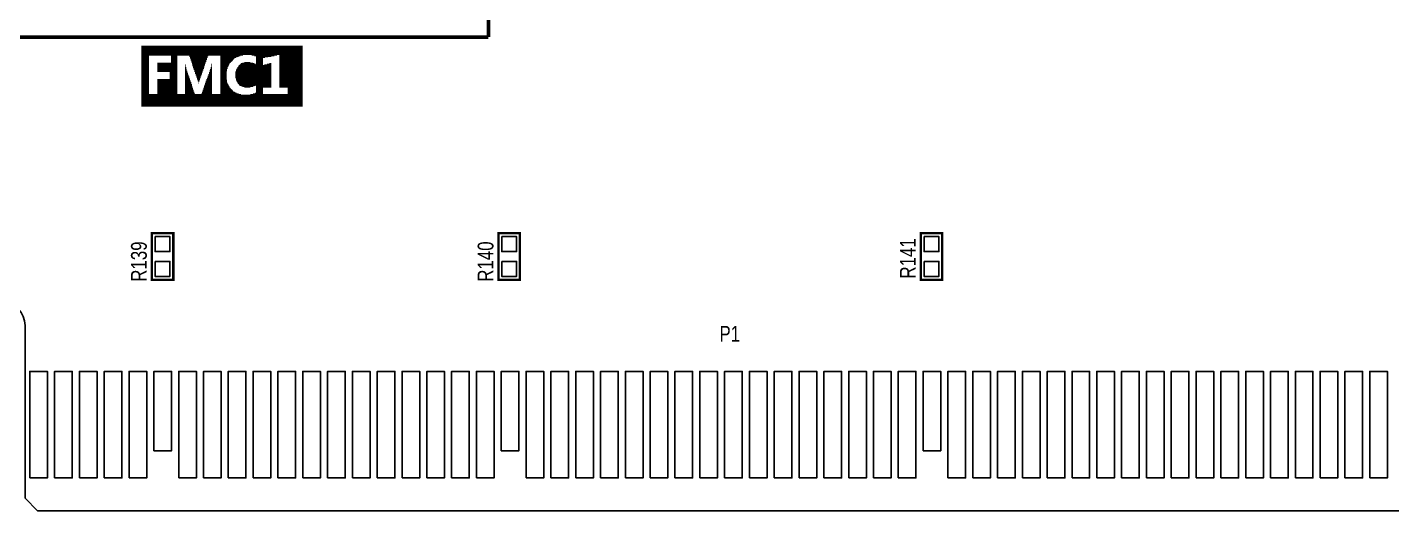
# Model space of a CAD drawing. Extents: x -92 to 135, y -31 to 116.
# Drawn here: x -33.6 to 21.4, y -31.3 to -11.9 of the extents above; entities that cross this region are included whole.
import ezdxf
from ezdxf.enums import TextEntityAlignment as Align

# ---------------------------------------------------------------- set-up
doc = ezdxf.new("R2010")
doc.units = 0
for name, color, linetype in [('BG_OUTLINE', 2, 'CONTINUOUS'), ('BG_SILKSCREEN_TOP', 1, 'CONTINUOUS'), ('MA_PEN3', 4, 'CONTINUOUS'), ('PG_SILKSCREEN_TOP', 5, 'CONTINUOUS'), ('PIN_TOP', 6, 'CONTINUOUS'), ('RD_SILKSCREEN_TOP', 7, 'CONTINUOUS')]:
    doc.layers.add(name, color=color, linetype=linetype)

msp = doc.modelspace()

# ---------------------------------------------------------------- linework, layer by layer
at = {"layer": 'BG_OUTLINE'}
msp.add_lwpolyline([(37.046154, -31.330392), (-33.161986, -31.330392), (-33.669986, -30.822392), (-33.669986, -23.875492, 1), (-35.574986, -23.875492), (-35.574986, -30.822392), (-36.082986, -31.330392), (-46.255686, -31.330392), (-46.763686, -30.822392), (-46.763686, -20.408392, 1), (-50.421286, -20.408392), (-50.421286, -26.834592), (-58.422286, -26.834592), (-58.422286, -18.579592), (-76.761086, -18.579592), (-76.761086, -26.834592), (-91.76385, -26.834592), (-91.76385, -7.549896), (-89.74582, -7.549896), (-89.74582, 53.448204), (-91.76385, 53.448204), (-91.76385, 79.8195), (98.226118, 79.8195)], format="xyb", dxfattribs=at)
at = {"layer": 'BG_SILKSCREEN_TOP', "const_width": 0.1524}
for points in [[(-14.99743, 56.750204), (-14.99743, -12.251436)], [(-69.19849, -12.251436), (-14.99743, -12.251436)]]:
    msp.add_lwpolyline(points, dxfattribs=at)
at = {"layer": 'MA_PEN3', "const_width": 0.0254}
for points in [[(-28.979368, -12.601956), (-22.476968, -12.601956)], [(-28.979368, -12.627356), (-22.476968, -12.627356)], [(-28.979368, -12.652756), (-22.476968, -12.652756)], [(-28.979368, -12.678156), (-22.476968, -12.678156)], [(-28.979368, -12.703556), (-22.476968, -12.703556)], [(-28.979368, -12.728956), (-22.476968, -12.728956)], [(-28.979368, -12.754356), (-22.476968, -12.754356)], [(-28.979368, -12.779756), (-22.476968, -12.779756)], [(-28.979368, -12.805156), (-22.476968, -12.805156)], [(-28.979368, -12.830556), (-22.476968, -12.830556)], [(-28.979368, -12.855956), (-22.476968, -12.855956)], [(-28.979368, -12.881356), (-22.476968, -12.881356)], [(-28.979368, -12.906756), (-22.476968, -12.906756)], [(-28.979368, -12.932156), (-22.476968, -12.932156)], [(-28.979368, -12.957556), (-22.476968, -12.957556)], [(-28.979368, -12.982956), (-24.889968, -12.982956)], [(-28.979368, -13.008356), (-28.674568, -13.008356)], [(-28.979368, -13.033756), (-28.674568, -13.033756)], [(-28.979368, -13.059156), (-28.674568, -13.059156)], [(-28.979368, -13.084556), (-28.674568, -13.084556)], [(-28.979368, -13.109956), (-28.674568, -13.109956)], [(-28.979368, -13.135356), (-28.674568, -13.135356)], [(-28.979368, -13.160756), (-28.674568, -13.160756)], [(-28.979368, -13.186156), (-28.674568, -13.186156)], [(-27.785568, -13.008356), (-27.531568, -13.008356)], [(-27.785568, -13.033756), (-27.531568, -13.033756)], [(-27.785568, -13.059156), (-27.531568, -13.059156)], [(-27.785568, -13.084556), (-27.531568, -13.084556)], [(-27.785568, -13.109956), (-27.531568, -13.109956)], [(-27.785568, -13.135356), (-27.531568, -13.135356)], [(-27.785568, -13.160756), (-27.531568, -13.160756)], [(-27.785568, -13.186156), (-27.531568, -13.186156)], [(-27.048968, -13.008356), (-26.286968, -13.008356)], [(-27.048968, -13.033756), (-26.312368, -13.033756)], [(-27.023568, -13.059156), (-26.312368, -13.059156)], [(-27.023568, -13.084556), (-26.312368, -13.084556)], [(-27.023568, -13.109956), (-26.337768, -13.109956)], [(-26.998168, -13.135356), (-26.337768, -13.135356)], [(-26.998168, -13.160756), (-26.337768, -13.160756)], [(-26.998168, -13.186156), (-26.363168, -13.186156)], [(-25.804368, -13.008356), (-24.991568, -13.008356)], [(-25.804368, -13.033756), (-25.067768, -13.033756)], [(-25.804368, -13.059156), (-25.118568, -13.059156)], [(-25.804368, -13.084556), (-25.169368, -13.084556)], [(-25.804368, -13.109956), (-25.220168, -13.109956)], [(-25.804368, -13.135356), (-25.245568, -13.135356)], [(-25.804368, -13.160756), (-25.270968, -13.160756)], [(-25.804368, -13.186156), (-25.296368, -13.186156)], [(-24.534368, -12.982956), (-23.518368, -12.982956)], [(-24.432768, -13.008356), (-23.619968, -13.008356)], [(-24.356568, -13.033756), (-23.746968, -13.033756)], [(-24.356568, -13.059156), (-23.873968, -13.059156)], [(-24.356568, -13.084556), (-24.000968, -13.084556)], [(-24.356568, -13.109956), (-24.077168, -13.109956)], [(-24.356568, -13.135356), (-24.077168, -13.135356)], [(-24.356568, -13.160756), (-24.077168, -13.160756)], [(-24.356568, -13.186156), (-24.077168, -13.186156)], [(-23.416768, -12.982956), (-22.476968, -12.982956)], [(-23.416768, -13.008356), (-22.476968, -13.008356)], [(-23.416768, -13.033756), (-22.476968, -13.033756)], [(-23.416768, -13.059156), (-22.476968, -13.059156)], [(-23.416768, -13.084556), (-22.476968, -13.084556)], [(-23.416768, -13.109956), (-22.476968, -13.109956)], [(-23.416768, -13.135356), (-22.476968, -13.135356)], [(-23.416768, -13.160756), (-22.476968, -13.160756)], [(-23.416768, -13.186156), (-22.476968, -13.186156)], [(-28.979368, -13.211556), (-28.674568, -13.211556)], [(-28.979368, -13.236956), (-28.674568, -13.236956)], [(-28.979368, -13.262356), (-28.674568, -13.262356)], [(-28.979368, -13.287756), (-28.674568, -13.287756)], [(-28.979368, -13.313156), (-28.674568, -13.313156)], [(-28.979368, -13.338556), (-28.674568, -13.338556)], [(-28.979368, -13.363956), (-28.674568, -13.363956)], [(-28.979368, -13.389356), (-28.674568, -13.389356)], [(-28.979368, -13.414756), (-28.674568, -13.414756)], [(-28.979368, -13.440156), (-28.674568, -13.440156)], [(-28.979368, -13.465556), (-28.674568, -13.465556)], [(-28.979368, -13.490956), (-28.674568, -13.490956)], [(-28.979368, -13.516356), (-28.674568, -13.516356)], [(-28.979368, -13.541756), (-28.674568, -13.541756)], [(-28.979368, -13.567156), (-28.674568, -13.567156)], [(-28.979368, -13.592556), (-28.674568, -13.592556)], [(-28.979368, -13.617956), (-28.674568, -13.617956)], [(-28.979368, -13.643356), (-28.674568, -13.643356)], [(-28.979368, -13.668756), (-28.674568, -13.668756)], [(-28.979368, -13.694156), (-28.674568, -13.694156)], [(-28.979368, -13.719556), (-28.674568, -13.719556)], [(-28.979368, -13.744956), (-28.674568, -13.744956)], [(-28.344368, -13.287756), (-27.531568, -13.287756)], [(-28.344368, -13.313156), (-27.531568, -13.313156)], [(-28.344368, -13.338556), (-27.531568, -13.338556)], [(-28.344368, -13.363956), (-27.531568, -13.363956)], [(-28.344368, -13.389356), (-27.531568, -13.389356)], [(-28.344368, -13.414756), (-27.531568, -13.414756)], [(-28.344368, -13.440156), (-27.531568, -13.440156)], [(-28.344368, -13.465556), (-27.531568, -13.465556)], [(-28.344368, -13.490956), (-27.531568, -13.490956)], [(-28.344368, -13.516356), (-27.531568, -13.516356)], [(-28.344368, -13.541756), (-27.531568, -13.541756)], [(-28.344368, -13.567156), (-27.531568, -13.567156)], [(-28.344368, -13.592556), (-27.531568, -13.592556)], [(-28.344368, -13.617956), (-27.531568, -13.617956)], [(-28.344368, -13.643356), (-27.531568, -13.643356)], [(-27.836368, -13.668756), (-27.531568, -13.668756)], [(-27.836368, -13.694156), (-27.531568, -13.694156)], [(-27.836368, -13.719556), (-27.531568, -13.719556)], [(-27.836368, -13.744956), (-27.531568, -13.744956)], [(-27.785568, -13.211556), (-27.531568, -13.211556)], [(-27.785568, -13.236956), (-27.531568, -13.236956)], [(-27.785568, -13.262356), (-27.531568, -13.262356)], [(-27.226768, -13.363956), (-27.201368, -13.363956)], [(-27.226768, -13.389356), (-27.201368, -13.389356)], [(-27.226768, -13.414756), (-27.201368, -13.414756)], [(-27.226768, -13.440156), (-27.201368, -13.440156)], [(-27.226768, -13.465556), (-27.175968, -13.465556)], [(-27.226768, -13.490956), (-27.175968, -13.490956)], [(-27.226768, -13.516356), (-27.175968, -13.516356)], [(-27.226768, -13.541756), (-27.150568, -13.541756)], [(-27.226768, -13.567156), (-27.150568, -13.567156)], [(-27.226768, -13.592556), (-27.150568, -13.592556)], [(-27.226768, -13.617956), (-27.125168, -13.617956)], [(-27.226768, -13.643356), (-27.125168, -13.643356)], [(-27.226768, -13.668756), (-27.125168, -13.668756)], [(-27.226768, -13.694156), (-27.099768, -13.694156)], [(-27.226768, -13.719556), (-27.099768, -13.719556)], [(-27.226768, -13.744956), (-27.099768, -13.744956)], [(-26.972768, -13.211556), (-26.363168, -13.211556)], [(-26.972768, -13.236956), (-26.363168, -13.236956)], [(-26.972768, -13.262356), (-26.388568, -13.262356)], [(-26.947368, -13.287756), (-26.388568, -13.287756)], [(-26.947368, -13.313156), (-26.388568, -13.313156)], [(-26.947368, -13.338556), (-26.413968, -13.338556)], [(-26.921968, -13.363956), (-26.413968, -13.363956)], [(-26.921968, -13.389356), (-26.413968, -13.389356)], [(-26.921968, -13.414756), (-26.439368, -13.414756)], [(-26.896568, -13.440156), (-26.439368, -13.440156)], [(-26.896568, -13.465556), (-26.439368, -13.465556)], [(-26.896568, -13.490956), (-26.464768, -13.490956)], [(-26.871168, -13.516356), (-26.464768, -13.516356)], [(-26.871168, -13.541756), (-26.490168, -13.541756)], [(-26.871168, -13.567156), (-26.490168, -13.567156)], [(-26.845768, -13.592556), (-26.490168, -13.592556)], [(-26.845768, -13.617956), (-26.515568, -13.617956)], [(-26.845768, -13.643356), (-26.515568, -13.643356)], [(-26.820368, -13.668756), (-26.515568, -13.668756)], [(-26.820368, -13.694156), (-26.540968, -13.694156)], [(-26.820368, -13.719556), (-26.540968, -13.719556)], [(-26.794968, -13.744956), (-26.540968, -13.744956)], [(-26.286968, -13.744956), (-26.134568, -13.744956)], [(-26.261568, -13.668756), (-26.134568, -13.668756)], [(-26.261568, -13.694156), (-26.134568, -13.694156)], [(-26.261568, -13.719556), (-26.134568, -13.719556)], [(-26.236168, -13.592556), (-26.134568, -13.592556)], [(-26.236168, -13.617956), (-26.134568, -13.617956)], [(-26.236168, -13.643356), (-26.134568, -13.643356)], [(-26.210768, -13.541756), (-26.134568, -13.541756)], [(-26.210768, -13.567156), (-26.134568, -13.567156)], [(-26.185368, -13.465556), (-26.134568, -13.465556)], [(-26.185368, -13.490956), (-26.134568, -13.490956)], [(-26.185368, -13.516356), (-26.134568, -13.516356)], [(-26.159968, -13.338556), (-26.134568, -13.338556)], [(-26.159968, -13.363956), (-26.134568, -13.363956)], [(-26.159968, -13.389356), (-26.134568, -13.389356)], [(-26.159968, -13.414756), (-26.134568, -13.414756)], [(-26.159968, -13.440156), (-26.134568, -13.440156)], [(-25.804368, -13.211556), (-25.321768, -13.211556)], [(-25.804368, -13.236956), (-25.347168, -13.236956)], [(-25.804368, -13.262356), (-25.372568, -13.262356)], [(-25.804368, -13.287756), (-25.397968, -13.287756)], [(-25.804368, -13.313156), (-25.423368, -13.313156)], [(-25.804368, -13.338556), (-25.423368, -13.338556)], [(-25.804368, -13.363956), (-25.448768, -13.363956)], [(-25.804368, -13.389356), (-25.448768, -13.389356)], [(-25.804368, -13.414756), (-25.474168, -13.414756)], [(-25.804368, -13.440156), (-25.474168, -13.440156)], [(-25.804368, -13.465556), (-25.499568, -13.465556)], [(-25.804368, -13.490956), (-25.499568, -13.490956)], [(-25.804368, -13.516356), (-25.499568, -13.516356)], [(-25.804368, -13.541756), (-25.524968, -13.541756)], [(-25.804368, -13.567156), (-25.524968, -13.567156)], [(-25.804368, -13.592556), (-25.524968, -13.592556)], [(-25.804368, -13.617956), (-25.524968, -13.617956)], [(-25.804368, -13.643356), (-25.550368, -13.643356)], [(-25.804368, -13.668756), (-25.550368, -13.668756)], [(-25.804368, -13.694156), (-25.550368, -13.694156)], [(-25.804368, -13.719556), (-25.550368, -13.719556)], [(-25.804368, -13.744956), (-25.550368, -13.744956)], [(-25.194768, -13.643356), (-23.746968, -13.643356)], [(-25.194768, -13.668756), (-23.746968, -13.668756)], [(-25.194768, -13.694156), (-23.746968, -13.694156)], [(-25.194768, -13.719556), (-23.746968, -13.719556)], [(-25.194768, -13.744956), (-23.746968, -13.744956)], [(-25.169368, -13.567156), (-23.746968, -13.567156)], [(-25.169368, -13.592556), (-23.746968, -13.592556)], [(-25.169368, -13.617956), (-23.746968, -13.617956)], [(-25.143968, -13.516356), (-23.746968, -13.516356)], [(-25.143968, -13.541756), (-23.746968, -13.541756)], [(-25.118568, -13.465556), (-23.746968, -13.465556)], [(-25.118568, -13.490956), (-23.746968, -13.490956)], [(-25.093168, -13.440156), (-23.746968, -13.440156)], [(-25.067768, -13.389356), (-23.746968, -13.389356)], [(-25.067768, -13.414756), (-23.746968, -13.414756)], [(-25.016968, -13.363956), (-24.077168, -13.363956)], [(-24.991568, -13.338556), (-24.381968, -13.338556)], [(-24.966168, -13.313156), (-24.432768, -13.313156)], [(-24.915368, -13.287756), (-24.483568, -13.287756)], [(-24.839168, -13.262356), (-24.585168, -13.262356)], [(-24.356568, -13.211556), (-24.077168, -13.211556)], [(-24.356568, -13.236956), (-24.077168, -13.236956)], [(-24.356568, -13.262356), (-24.077168, -13.262356)], [(-24.356568, -13.287756), (-24.077168, -13.287756)], [(-24.356568, -13.313156), (-24.077168, -13.313156)], [(-24.356568, -13.338556), (-24.077168, -13.338556)], [(-24.026368, -13.363956), (-23.746968, -13.363956)], [(-23.924768, -13.338556), (-23.746968, -13.338556)], [(-23.823168, -13.313156), (-23.746968, -13.313156)], [(-23.416768, -13.211556), (-22.476968, -13.211556)], [(-23.416768, -13.236956), (-22.476968, -13.236956)], [(-23.416768, -13.262356), (-22.476968, -13.262356)], [(-23.416768, -13.287756), (-22.476968, -13.287756)], [(-23.416768, -13.313156), (-22.476968, -13.313156)], [(-23.416768, -13.338556), (-22.476968, -13.338556)], [(-23.416768, -13.363956), (-22.476968, -13.363956)], [(-23.416768, -13.389356), (-22.476968, -13.389356)], [(-23.416768, -13.414756), (-22.476968, -13.414756)], [(-23.416768, -13.440156), (-22.476968, -13.440156)], [(-23.416768, -13.465556), (-22.476968, -13.465556)], [(-23.416768, -13.490956), (-22.476968, -13.490956)], [(-23.416768, -13.516356), (-22.476968, -13.516356)], [(-23.416768, -13.541756), (-22.476968, -13.541756)], [(-23.416768, -13.567156), (-22.476968, -13.567156)], [(-23.416768, -13.592556), (-22.476968, -13.592556)], [(-23.416768, -13.617956), (-22.476968, -13.617956)], [(-23.416768, -13.643356), (-22.476968, -13.643356)], [(-23.416768, -13.668756), (-22.476968, -13.668756)], [(-23.416768, -13.694156), (-22.476968, -13.694156)], [(-23.416768, -13.719556), (-22.476968, -13.719556)], [(-23.416768, -13.744956), (-22.476968, -13.744956)], [(-28.979368, -13.770356), (-28.674568, -13.770356)], [(-28.979368, -13.795756), (-28.674568, -13.795756)], [(-28.979368, -13.821156), (-28.674568, -13.821156)], [(-28.979368, -13.846556), (-28.674568, -13.846556)], [(-28.979368, -13.871956), (-28.674568, -13.871956)], [(-28.979368, -13.897356), (-28.674568, -13.897356)], [(-28.979368, -13.922756), (-28.674568, -13.922756)], [(-28.979368, -13.948156), (-28.674568, -13.948156)], [(-28.979368, -13.973556), (-28.674568, -13.973556)], [(-28.979368, -13.998956), (-28.674568, -13.998956)], [(-28.979368, -14.024356), (-28.674568, -14.024356)], [(-28.979368, -14.049756), (-28.674568, -14.049756)], [(-28.979368, -14.075156), (-28.674568, -14.075156)], [(-28.979368, -14.100556), (-28.674568, -14.100556)], [(-28.979368, -14.125956), (-28.674568, -14.125956)], [(-28.979368, -14.151356), (-28.674568, -14.151356)], [(-28.979368, -14.176756), (-28.674568, -14.176756)], [(-28.979368, -14.202156), (-28.674568, -14.202156)], [(-28.979368, -14.227556), (-28.674568, -14.227556)], [(-28.979368, -14.252956), (-28.674568, -14.252956)], [(-28.979368, -14.278356), (-28.674568, -14.278356)], [(-28.979368, -14.303756), (-28.674568, -14.303756)], [(-28.344368, -13.948156), (-27.531568, -13.948156)], [(-28.344368, -13.973556), (-27.531568, -13.973556)], [(-28.344368, -13.998956), (-27.531568, -13.998956)], [(-28.344368, -14.024356), (-27.531568, -14.024356)], [(-28.344368, -14.049756), (-27.531568, -14.049756)], [(-28.344368, -14.075156), (-27.531568, -14.075156)], [(-28.344368, -14.100556), (-27.531568, -14.100556)], [(-28.344368, -14.125956), (-27.531568, -14.125956)], [(-28.344368, -14.151356), (-27.531568, -14.151356)], [(-28.344368, -14.176756), (-27.531568, -14.176756)], [(-28.344368, -14.202156), (-27.531568, -14.202156)], [(-28.344368, -14.227556), (-27.531568, -14.227556)], [(-28.344368, -14.252956), (-27.531568, -14.252956)], [(-28.344368, -14.278356), (-27.531568, -14.278356)], [(-28.344368, -14.303756), (-27.531568, -14.303756)], [(-27.836368, -13.770356), (-27.531568, -13.770356)], [(-27.836368, -13.795756), (-27.531568, -13.795756)], [(-27.836368, -13.821156), (-27.531568, -13.821156)], [(-27.836368, -13.846556), (-27.531568, -13.846556)], [(-27.836368, -13.871956), (-27.531568, -13.871956)], [(-27.836368, -13.897356), (-27.531568, -13.897356)], [(-27.836368, -13.922756), (-27.531568, -13.922756)], [(-27.226768, -13.770356), (-27.074368, -13.770356)], [(-27.226768, -13.795756), (-27.074368, -13.795756)], [(-27.226768, -13.821156), (-27.074368, -13.821156)], [(-27.226768, -13.846556), (-27.048968, -13.846556)], [(-27.226768, -13.871956), (-27.048968, -13.871956)], [(-27.226768, -13.897356), (-27.048968, -13.897356)], [(-27.226768, -13.922756), (-27.023568, -13.922756)], [(-27.226768, -13.948156), (-27.023568, -13.948156)], [(-27.226768, -13.973556), (-27.023568, -13.973556)], [(-27.226768, -13.998956), (-26.998168, -13.998956)], [(-27.226768, -14.024356), (-26.998168, -14.024356)], [(-27.226768, -14.049756), (-26.998168, -14.049756)], [(-27.226768, -14.075156), (-26.972768, -14.075156)], [(-27.226768, -14.100556), (-26.972768, -14.100556)], [(-27.226768, -14.125956), (-26.972768, -14.125956)], [(-27.226768, -14.151356), (-26.947368, -14.151356)], [(-27.226768, -14.176756), (-26.947368, -14.176756)], [(-27.226768, -14.202156), (-26.947368, -14.202156)], [(-27.226768, -14.227556), (-26.921968, -14.227556)], [(-27.226768, -14.252956), (-26.921968, -14.252956)], [(-27.226768, -14.278356), (-26.921968, -14.278356)], [(-27.226768, -14.303756), (-26.896568, -14.303756)], [(-26.794968, -13.770356), (-26.566368, -13.770356)], [(-26.794968, -13.795756), (-26.566368, -13.795756)], [(-26.769568, -13.821156), (-26.566368, -13.821156)], [(-26.769568, -13.846556), (-26.591768, -13.846556)], [(-26.769568, -13.871956), (-26.591768, -13.871956)], [(-26.744168, -13.897356), (-26.591768, -13.897356)], [(-26.744168, -13.922756), (-26.617168, -13.922756)], [(-26.744168, -13.948156), (-26.617168, -13.948156)], [(-26.718768, -13.973556), (-26.617168, -13.973556)], [(-26.718768, -13.998956), (-26.642568, -13.998956)], [(-26.718768, -14.024356), (-26.642568, -14.024356)], [(-26.693368, -14.049756), (-26.642568, -14.049756)], [(-26.693368, -14.075156), (-26.667968, -14.075156)], [(-26.693368, -14.100556), (-26.667968, -14.100556)], [(-26.693368, -14.125956), (-26.667968, -14.125956)], [(-26.490168, -14.303756), (-26.134568, -14.303756)], [(-26.464768, -14.227556), (-26.134568, -14.227556)], [(-26.464768, -14.252956), (-26.134568, -14.252956)], [(-26.464768, -14.278356), (-26.134568, -14.278356)], [(-26.439368, -14.176756), (-26.134568, -14.176756)], [(-26.439368, -14.202156), (-26.134568, -14.202156)], [(-26.413968, -14.100556), (-26.134568, -14.100556)], [(-26.413968, -14.125956), (-26.134568, -14.125956)], [(-26.413968, -14.151356), (-26.134568, -14.151356)], [(-26.388568, -14.024356), (-26.134568, -14.024356)], [(-26.388568, -14.049756), (-26.134568, -14.049756)], [(-26.388568, -14.075156), (-26.134568, -14.075156)], [(-26.363168, -13.948156), (-26.134568, -13.948156)], [(-26.363168, -13.973556), (-26.134568, -13.973556)], [(-26.363168, -13.998956), (-26.134568, -13.998956)], [(-26.337768, -13.897356), (-26.134568, -13.897356)], [(-26.337768, -13.922756), (-26.134568, -13.922756)], [(-26.312368, -13.821156), (-26.134568, -13.821156)], [(-26.312368, -13.846556), (-26.134568, -13.846556)], [(-26.312368, -13.871956), (-26.134568, -13.871956)], [(-26.286968, -13.770356), (-26.134568, -13.770356)], [(-26.286968, -13.795756), (-26.134568, -13.795756)], [(-25.804368, -13.770356), (-25.550368, -13.770356)], [(-25.804368, -13.795756), (-25.550368, -13.795756)], [(-25.804368, -13.821156), (-25.550368, -13.821156)], [(-25.804368, -13.846556), (-25.550368, -13.846556)], [(-25.804368, -13.871956), (-25.550368, -13.871956)], [(-25.804368, -13.897356), (-25.550368, -13.897356)], [(-25.804368, -13.922756), (-25.550368, -13.922756)], [(-25.804368, -13.948156), (-25.550368, -13.948156)], [(-25.804368, -13.973556), (-25.524968, -13.973556)], [(-25.804368, -13.998956), (-25.524968, -13.998956)], [(-25.804368, -14.024356), (-25.524968, -14.024356)], [(-25.804368, -14.049756), (-25.524968, -14.049756)], [(-25.804368, -14.075156), (-25.524968, -14.075156)], [(-25.804368, -14.100556), (-25.499568, -14.100556)], [(-25.804368, -14.125956), (-25.499568, -14.125956)], [(-25.804368, -14.151356), (-25.474168, -14.151356)], [(-25.804368, -14.176756), (-25.474168, -14.176756)], [(-25.804368, -14.202156), (-25.448768, -14.202156)], [(-25.804368, -14.227556), (-25.448768, -14.227556)], [(-25.804368, -14.252956), (-25.423368, -14.252956)], [(-25.804368, -14.278356), (-25.423368, -14.278356)], [(-25.804368, -14.303756), (-25.397968, -14.303756)], [(-25.194768, -13.770356), (-23.746968, -13.770356)], [(-25.194768, -13.795756), (-23.746968, -13.795756)], [(-25.194768, -13.821156), (-23.746968, -13.821156)], [(-25.194768, -13.846556), (-23.746968, -13.846556)], [(-25.194768, -13.871956), (-23.746968, -13.871956)], [(-25.194768, -13.897356), (-23.746968, -13.897356)], [(-25.169368, -13.922756), (-23.746968, -13.922756)], [(-25.169368, -13.948156), (-23.746968, -13.948156)], [(-25.169368, -13.973556), (-23.746968, -13.973556)], [(-25.169368, -13.998956), (-23.746968, -13.998956)], [(-25.143968, -14.024356), (-23.746968, -14.024356)], [(-25.143968, -14.049756), (-23.746968, -14.049756)], [(-25.118568, -14.075156), (-23.746968, -14.075156)], [(-25.118568, -14.100556), (-23.746968, -14.100556)], [(-25.093168, -14.125956), (-23.746968, -14.125956)], [(-25.067768, -14.151356), (-23.746968, -14.151356)], [(-25.042368, -14.176756), (-23.746968, -14.176756)], [(-25.016968, -14.202156), (-24.381968, -14.202156)], [(-24.966168, -14.227556), (-24.432768, -14.227556)], [(-24.915368, -14.252956), (-24.483568, -14.252956)], [(-24.839168, -14.278356), (-24.585168, -14.278356)], [(-24.356568, -14.202156), (-23.746968, -14.202156)], [(-24.356568, -14.227556), (-23.746968, -14.227556)], [(-24.356568, -14.252956), (-23.746968, -14.252956)], [(-24.356568, -14.278356), (-23.746968, -14.278356)], [(-24.356568, -14.303756), (-24.077168, -14.303756)], [(-23.416768, -13.770356), (-22.476968, -13.770356)], [(-23.416768, -13.795756), (-22.476968, -13.795756)], [(-23.416768, -13.821156), (-22.476968, -13.821156)], [(-23.416768, -13.846556), (-22.476968, -13.846556)], [(-23.416768, -13.871956), (-22.476968, -13.871956)], [(-23.416768, -13.897356), (-22.476968, -13.897356)], [(-23.416768, -13.922756), (-22.476968, -13.922756)], [(-23.416768, -13.948156), (-22.476968, -13.948156)], [(-23.416768, -13.973556), (-22.476968, -13.973556)], [(-23.416768, -13.998956), (-22.476968, -13.998956)], [(-23.416768, -14.024356), (-22.476968, -14.024356)], [(-23.416768, -14.049756), (-22.476968, -14.049756)], [(-23.416768, -14.075156), (-22.476968, -14.075156)], [(-23.416768, -14.100556), (-22.476968, -14.100556)], [(-23.416768, -14.125956), (-22.476968, -14.125956)], [(-23.416768, -14.151356), (-22.476968, -14.151356)], [(-23.416768, -14.176756), (-22.476968, -14.176756)], [(-23.416768, -14.202156), (-22.476968, -14.202156)], [(-23.416768, -14.227556), (-22.476968, -14.227556)], [(-23.416768, -14.252956), (-22.476968, -14.252956)], [(-23.416768, -14.278356), (-22.476968, -14.278356)], [(-23.086568, -14.303756), (-22.476968, -14.303756)], [(-28.979368, -14.329156), (-28.674568, -14.329156)], [(-28.979368, -14.354556), (-28.674568, -14.354556)], [(-28.979368, -14.379956), (-28.674568, -14.379956)], [(-28.979368, -14.405356), (-28.674568, -14.405356)], [(-28.979368, -14.430756), (-28.674568, -14.430756)], [(-28.979368, -14.456156), (-28.674568, -14.456156)], [(-28.979368, -14.481556), (-28.674568, -14.481556)], [(-28.979368, -14.506956), (-28.674568, -14.506956)], [(-28.979368, -14.532356), (-28.674568, -14.532356)], [(-28.979368, -14.557756), (-24.966168, -14.557756)], [(-28.979368, -14.583156), (-22.476968, -14.583156)], [(-28.979368, -14.608556), (-22.476968, -14.608556)], [(-28.979368, -14.633956), (-22.476968, -14.633956)], [(-28.979368, -14.659356), (-22.476968, -14.659356)], [(-28.979368, -14.684756), (-22.476968, -14.684756)], [(-28.979368, -14.710156), (-22.476968, -14.710156)], [(-28.979368, -14.735556), (-22.476968, -14.735556)], [(-28.979368, -14.760956), (-22.476968, -14.760956)], [(-28.979368, -14.786356), (-22.476968, -14.786356)], [(-28.979368, -14.811756), (-22.476968, -14.811756)], [(-28.979368, -14.837156), (-22.476968, -14.837156)], [(-28.344368, -14.329156), (-27.531568, -14.329156)], [(-28.344368, -14.354556), (-27.531568, -14.354556)], [(-28.344368, -14.379956), (-27.531568, -14.379956)], [(-28.344368, -14.405356), (-27.531568, -14.405356)], [(-28.344368, -14.430756), (-27.531568, -14.430756)], [(-28.344368, -14.456156), (-27.531568, -14.456156)], [(-28.344368, -14.481556), (-27.531568, -14.481556)], [(-28.344368, -14.506956), (-27.531568, -14.506956)], [(-28.344368, -14.532356), (-27.531568, -14.532356)], [(-27.226768, -14.329156), (-26.896568, -14.329156)], [(-27.226768, -14.354556), (-26.896568, -14.354556)], [(-27.226768, -14.379956), (-26.871168, -14.379956)], [(-27.226768, -14.405356), (-26.871168, -14.405356)], [(-27.226768, -14.430756), (-26.871168, -14.430756)], [(-27.226768, -14.456156), (-26.845768, -14.456156)], [(-27.226768, -14.481556), (-26.845768, -14.481556)], [(-27.226768, -14.506956), (-26.845768, -14.506956)], [(-27.226768, -14.532356), (-26.820368, -14.532356)], [(-26.566368, -14.532356), (-26.134568, -14.532356)], [(-26.540968, -14.456156), (-26.134568, -14.456156)], [(-26.540968, -14.481556), (-26.134568, -14.481556)], [(-26.540968, -14.506956), (-26.134568, -14.506956)], [(-26.515568, -14.379956), (-26.134568, -14.379956)], [(-26.515568, -14.405356), (-26.134568, -14.405356)], [(-26.515568, -14.430756), (-26.134568, -14.430756)], [(-26.490168, -14.329156), (-26.134568, -14.329156)], [(-26.490168, -14.354556), (-26.134568, -14.354556)], [(-25.804368, -14.329156), (-25.372568, -14.329156)], [(-25.804368, -14.354556), (-25.347168, -14.354556)], [(-25.804368, -14.379956), (-25.321768, -14.379956)], [(-25.804368, -14.405356), (-25.296368, -14.405356)], [(-25.804368, -14.430756), (-25.270968, -14.430756)], [(-25.804368, -14.456156), (-25.220168, -14.456156)], [(-25.804368, -14.481556), (-25.194768, -14.481556)], [(-25.804368, -14.506956), (-25.143968, -14.506956)], [(-25.804368, -14.532356), (-25.067768, -14.532356)], [(-24.585168, -14.557756), (-22.476968, -14.557756)], [(-24.483568, -14.532356), (-24.077168, -14.532356)], [(-24.407368, -14.506956), (-24.077168, -14.506956)], [(-24.356568, -14.329156), (-24.077168, -14.329156)], [(-24.356568, -14.354556), (-24.077168, -14.354556)], [(-24.356568, -14.379956), (-24.077168, -14.379956)], [(-24.356568, -14.405356), (-24.077168, -14.405356)], [(-24.356568, -14.430756), (-24.077168, -14.430756)], [(-24.356568, -14.456156), (-24.077168, -14.456156)], [(-24.356568, -14.481556), (-24.077168, -14.481556)], [(-23.086568, -14.329156), (-22.476968, -14.329156)], [(-23.086568, -14.354556), (-22.476968, -14.354556)], [(-23.086568, -14.379956), (-22.476968, -14.379956)], [(-23.086568, -14.405356), (-22.476968, -14.405356)], [(-23.086568, -14.430756), (-22.476968, -14.430756)], [(-23.086568, -14.456156), (-22.476968, -14.456156)], [(-23.086568, -14.481556), (-22.476968, -14.481556)], [(-23.086568, -14.506956), (-22.476968, -14.506956)], [(-23.086568, -14.532356), (-22.476968, -14.532356)], [(-28.979368, -14.862556), (-22.476968, -14.862556)], [(-28.979368, -14.887956), (-22.476968, -14.887956)], [(-28.979368, -14.913356), (-22.476968, -14.913356)], [(-28.979368, -14.938756), (-22.476968, -14.938756)], [(-28.979368, -14.964156), (-22.476968, -14.964156)], [(-28.979368, -14.989556), (-22.476968, -14.989556)], [(-28.979368, -15.014956), (-22.476968, -15.014956)], [(-28.979368, -15.040356), (-22.476968, -15.040356)]]:
    msp.add_lwpolyline(points, dxfattribs=at)
at = {"layer": 'PG_SILKSCREEN_TOP', "const_width": 0.1016}
for points in [[(-27.697938, -20.150328), (-27.697938, -22.029928), (-28.561538, -22.029928), (-28.561538, -20.150328)], [(-13.728192, -20.150328), (-13.727938, -22.029928), (-14.591538, -22.029928), (-14.591792, -20.150328)], [(3.290062, -20.150328), (3.290062, -22.029928), (2.426462, -22.029928), (2.426462, -20.150328)]]:
    msp.add_lwpolyline(points, close=True, dxfattribs=at)
at = {"layer": 'PIN_TOP'}
for points in [[(-28.429712, -20.290282), (-27.829764, -20.290282), (-27.829764, -20.89023), (-28.429712, -20.89023)], [(-14.459712, -20.290282), (-13.859764, -20.290282), (-13.859764, -20.89023), (-14.459712, -20.89023)], [(2.558288, -20.290282), (3.158236, -20.290282), (3.158236, -20.89023), (2.558288, -20.89023)], [(-28.429712, -21.290026), (-27.829764, -21.290026), (-27.829764, -21.889974), (-28.429712, -21.889974)], [(-14.459712, -21.290026), (-13.859764, -21.290026), (-13.859764, -21.889974), (-14.459712, -21.889974)], [(2.558288, -21.290026), (3.158236, -21.290026), (3.158236, -21.889974), (2.558288, -21.889974)], [(-33.478216, -30.009592), (-33.478216, -25.716992), (-32.767016, -25.716992), (-32.767016, -30.009592)], [(-32.478218, -30.009592), (-32.478218, -25.716992), (-31.767018, -25.716992), (-31.767018, -30.009592)], [(-31.47822, -30.009592), (-31.47822, -25.716992), (-30.76702, -25.716992), (-30.76702, -30.009592)], [(-30.478222, -30.009592), (-30.478222, -25.716992), (-29.767022, -25.716992), (-29.767022, -30.009592)], [(-29.478224, -30.009592), (-29.478224, -25.716992), (-28.767024, -25.716992), (-28.767024, -30.009592)], [(-28.478226, -28.917392), (-28.478226, -25.716992), (-27.767026, -25.716992), (-27.767026, -28.917392)], [(-27.478228, -30.009592), (-27.478228, -25.716992), (-26.767028, -25.716992), (-26.767028, -30.009592)], [(-26.47823, -30.009592), (-26.47823, -25.716992), (-25.76703, -25.716992), (-25.76703, -30.009592)], [(-25.478232, -30.009592), (-25.478232, -25.716992), (-24.767032, -25.716992), (-24.767032, -30.009592)], [(-24.478234, -30.009592), (-24.478234, -25.716992), (-23.767034, -25.716992), (-23.767034, -30.009592)], [(-23.478236, -30.009592), (-23.478236, -25.716992), (-22.767036, -25.716992), (-22.767036, -30.009592)], [(-22.478238, -30.009592), (-22.478238, -25.716992), (-21.767038, -25.716992), (-21.767038, -30.009592)], [(-21.47824, -30.009592), (-21.47824, -25.716992), (-20.76704, -25.716992), (-20.76704, -30.009592)], [(-20.478242, -30.009592), (-20.478242, -25.716992), (-19.767042, -25.716992), (-19.767042, -30.009592)], [(-19.478244, -30.009592), (-19.478244, -25.716992), (-18.767044, -25.716992), (-18.767044, -30.009592)], [(-18.478246, -30.009592), (-18.478246, -25.716992), (-17.767046, -25.716992), (-17.767046, -30.009592)], [(-17.478248, -30.009592), (-17.478248, -25.716992), (-16.767048, -25.716992), (-16.767048, -30.009592)], [(-16.47825, -30.009592), (-16.47825, -25.716992), (-15.76705, -25.716992), (-15.76705, -30.009592)], [(-15.478252, -30.009592), (-15.478252, -25.716992), (-14.767052, -25.716992), (-14.767052, -30.009592)], [(-14.478254, -28.917392), (-14.478254, -25.716992), (-13.767054, -25.716992), (-13.767054, -28.917392)], [(-13.478256, -30.009592), (-13.478256, -25.716992), (-12.767056, -25.716992), (-12.767056, -30.009592)], [(-12.478258, -30.009592), (-12.478258, -25.716992), (-11.767058, -25.716992), (-11.767058, -30.009592)], [(-11.47826, -30.009592), (-11.47826, -25.716992), (-10.76706, -25.716992), (-10.76706, -30.009592)], [(-10.478262, -30.009592), (-10.478262, -25.716992), (-9.767062, -25.716992), (-9.767062, -30.009592)], [(-9.478264, -30.009592), (-9.478264, -25.716992), (-8.767064, -25.716992), (-8.767064, -30.009592)], [(-8.478266, -30.009592), (-8.478266, -25.716992), (-7.767066, -25.716992), (-7.767066, -30.009592)], [(-7.478268, -30.009592), (-7.478268, -25.716992), (-6.767068, -25.716992), (-6.767068, -30.009592)], [(-6.47827, -30.009592), (-6.47827, -25.716992), (-5.76707, -25.716992), (-5.76707, -30.009592)], [(-5.478272, -30.009592), (-5.478272, -25.716992), (-4.767072, -25.716992), (-4.767072, -30.009592)], [(-4.478274, -30.009592), (-4.478274, -25.716992), (-3.767074, -25.716992), (-3.767074, -30.009592)], [(-3.478276, -30.009592), (-3.478276, -25.716992), (-2.767076, -25.716992), (-2.767076, -30.009592)], [(-2.478278, -30.009592), (-2.478278, -25.716992), (-1.767078, -25.716992), (-1.767078, -30.009592)], [(-1.47828, -30.009592), (-1.47828, -25.716992), (-0.76708, -25.716992), (-0.76708, -30.009592)], [(-0.478282, -30.009592), (-0.478282, -25.716992), (0.232918, -25.716992), (0.232918, -30.009592)], [(0.521716, -30.009592), (0.521716, -25.716992), (1.232916, -25.716992), (1.232916, -30.009592)], [(1.521714, -30.009592), (1.521714, -25.716992), (2.232914, -25.716992), (2.232914, -30.009592)], [(2.521712, -28.917392), (2.521712, -25.716992), (3.232912, -25.716992), (3.232912, -28.917392)], [(3.52171, -30.009592), (3.52171, -25.716992), (4.23291, -25.716992), (4.23291, -30.009592)], [(4.521708, -30.009592), (4.521708, -25.716992), (5.232908, -25.716992), (5.232908, -30.009592)], [(5.521706, -30.009592), (5.521706, -25.716992), (6.232906, -25.716992), (6.232906, -30.009592)], [(6.521704, -30.009592), (6.521704, -25.716992), (7.232904, -25.716992), (7.232904, -30.009592)], [(7.521702, -30.009592), (7.521702, -25.716992), (8.232902, -25.716992), (8.232902, -30.009592)], [(8.5217, -30.009592), (8.5217, -25.716992), (9.2329, -25.716992), (9.2329, -30.009592)], [(9.521698, -30.009592), (9.521698, -25.716992), (10.232898, -25.716992), (10.232898, -30.009592)], [(10.521696, -30.009592), (10.521696, -25.716992), (11.232896, -25.716992), (11.232896, -30.009592)], [(11.521694, -30.009592), (11.521694, -25.716992), (12.232894, -25.716992), (12.232894, -30.009592)], [(12.521692, -30.009592), (12.521692, -25.716992), (13.232892, -25.716992), (13.232892, -30.009592)], [(13.52169, -30.009592), (13.52169, -25.716992), (14.23289, -25.716992), (14.23289, -30.009592)], [(14.521688, -30.009592), (14.521688, -25.716992), (15.232888, -25.716992), (15.232888, -30.009592)], [(15.521686, -30.009592), (15.521686, -25.716992), (16.232886, -25.716992), (16.232886, -30.009592)], [(16.521684, -30.009592), (16.521684, -25.716992), (17.232884, -25.716992), (17.232884, -30.009592)], [(17.521682, -30.009592), (17.521682, -25.716992), (18.232882, -25.716992), (18.232882, -30.009592)], [(18.52168, -30.009592), (18.52168, -25.716992), (19.23288, -25.716992), (19.23288, -30.009592)], [(19.521678, -30.009592), (19.521678, -25.716992), (20.232878, -25.716992), (20.232878, -30.009592)], [(20.521676, -30.009592), (20.521676, -25.716992), (21.232876, -25.716992), (21.232876, -30.009592)]]:
    msp.add_lwpolyline(points, close=True, dxfattribs=at)

# ---------------------------------------------------------------- texts
at = {"layer": 'RD_SILKSCREEN_TOP', "width": 0.8}
for s, p in [('R139', (-28.764738, -22.106128)), ('R140', (-14.794738, -22.106128)), ('R141', (2.223262, -21.979128))]:
    msp.add_text(s, height=0.635, rotation=90, dxfattribs=at).set_placement(p)
msp.add_text('P1', height=0.635, dxfattribs=at).set_placement((-5.269738, -24.519128), align=Align.CENTER)

doc.saveas('drawing.dxf')
